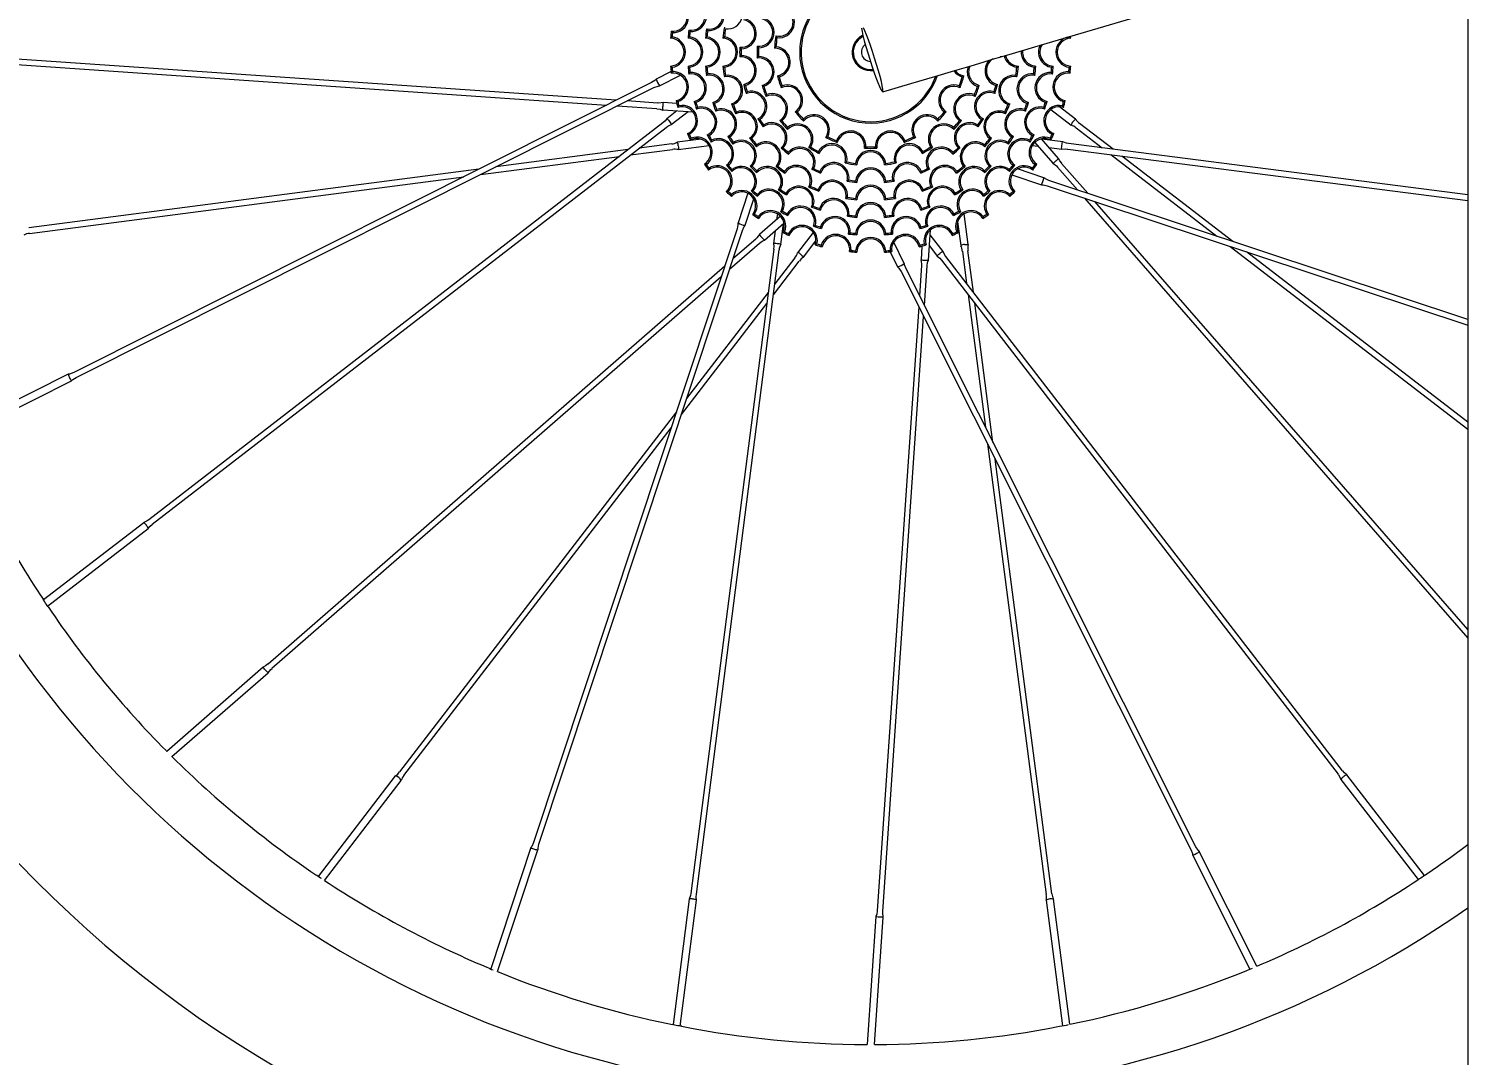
# Model space of a CAD drawing. Header units: inches. Extents: x -8 to 544, y 1 to 138.
# Drawn here: x 3.37 to 18.93, y 94.96 to 106.02 of the extents above; entities that cross this region are included whole.
import ezdxf

# ---------------------------------------------------------------- set-up
doc = ezdxf.new("R2010")
doc.units = ezdxf.units.IN
doc.layers.add('ZANO_R', color=7, linetype='Continuous', lineweight=0)
doc.layers.add('ZANO_W', color=1, linetype='Continuous', lineweight=0)
doc.styles.get("Standard").update_dxf_attribs({"font": 'arial.ttf'})
doc.dimstyles.new('amerykanie', dxfattribs={"dimtxt": 50, "dimasz": 50, "dimexe": 0.5, "dimexo": 0.5, "dimgap": 1, "dimtad": 1, "dimdec": 0, "dimzin": 0, "dimlunit": 5, "dimtxsty": 'Standard', "dimcen": 0.09, "dimclrd": 1, "dimclre": 1, "dimclrt": 1, "dimazin": 0, "dimtfac": 1, "dimtdec": 0, "dimtmove": 0, "dimatfit": 3, "dimfxl": 1, "dimtzin": 0, "dimarcsym": 1})

# ---------------------------------------------------------------- blocks, each defined once
blk = doc.blocks.new('*D412')
at = {"layer": 'ZANO_W', "color": 1, "lineweight": -2}
for p, q in [((19.024, 111.992), (-2.019, 111.992)), ((-1.519, 110.992), (-1.519, 94.154)), ((22.12, 93.154), (-2.019, 93.154))]:
    blk.add_line(p, q, dxfattribs=at)
at = {"layer": 'ZANO_W', "color": 1}
for points in [[(-1.353, 110.992), (-1.686, 110.992), (-1.519, 111.992)], [(-1.686, 94.154), (-1.353, 94.154), (-1.519, 93.154)]]:
    blk.add_solid(points, dxfattribs=at)
at = {"layer": 'ZANO_W', "color": 1, "insert": (-2.86, 102.573), "char_height": 1.625, "attachment_point": 5, "rotation": 90}
blk.add_mtext('18 13/16', dxfattribs=at)

msp = doc.modelspace()

# ---------------------------------------------------------------- linework, layer by layer
at = {"layer": 'ZANO_R'}
for p, q in [((18.87593, 109.76902), (18.87593, 93.31111)), ((10.67063, 106.01995), (10.68345, 106.00309)), ((10.28341, 105.91966), (10.29944, 105.93337)), ((10.29015, 105.99669), (10.30356, 105.9804)), ((10.47132, 105.91964), (10.48745, 105.93329)), ((10.47991, 106.00689), (10.49307, 105.99035)), ((10.65933, 105.91962), (10.67558, 105.93319)), ((10.84748, 105.91958), (10.86387, 105.93307)), ((11.41753, 105.94471), (11.42984, 105.92705)), ((14.57994, 105.93337), (14.59598, 105.91966)), ((9.69706, 105.25186), (3.18685, 105.69914)), ((11.0288, 105.82142), (11.04332, 105.80583)), ((11.0288, 105.71822), (11.04332, 105.73381)), ((11.21693, 105.83347), (11.2312, 105.81754)), ((11.21693, 105.70617), (11.2312, 105.7221)), ((11.40351, 105.81127), (11.41922, 105.82599)), ((13.85059, 105.71822), (13.83586, 105.71882)), ((3.18273, 105.63931), (9.59169, 105.19898)), ((10.28844, 105.55979), (10.12739, 105.47898)), ((10.28341, 105.61998), (10.29944, 105.60627)), ((10.29015, 105.54295), (10.30356, 105.55923)), ((10.47132, 105.62), (10.48745, 105.60635)), ((10.47991, 105.53275), (10.49307, 105.54929)), ((10.65933, 105.62002), (10.67558, 105.60644)), ((10.84748, 105.62005), (10.86387, 105.60657)), ((14.01552, 105.60657), (14.03191, 105.62005)), ((14.20381, 105.60644), (14.22006, 105.62002)), ((14.38632, 105.54929), (14.39948, 105.53275)), ((14.39194, 105.60635), (14.40807, 105.62)), ((14.57583, 105.55923), (14.58924, 105.54295)), ((14.57994, 105.60627), (14.59598, 105.61998)), ((10.07623, 105.44212), (3.85043, 102.31802)), ((3.87733, 102.26442), (10.10313, 105.38852)), ((10.16325, 105.40751), (10.39058, 105.52158)), ((10.67063, 105.51969), (10.68345, 105.53654)), ((10.86297, 105.50238), (10.87531, 105.51965)), ((11.07142, 105.42183), (11.08973, 105.41096)), ((11.2689, 105.41142), (11.28777, 105.40133)), ((11.43477, 105.51384), (11.4532, 105.50271)), ((11.47623, 105.38624), (11.4846, 105.40607)), ((13.39479, 105.40607), (13.40315, 105.38624)), ((13.42619, 105.50271), (13.44461, 105.51384)), ((13.59162, 105.40133), (13.61049, 105.41142)), ((13.78965, 105.41096), (13.80797, 105.42183)), ((14.00407, 105.51965), (14.01642, 105.50238)), ((14.19594, 105.53654), (14.20876, 105.51969)), ((10.14062, 105.22138), (9.81467, 105.24378)), ((10.34219, 105.24782), (10.36036, 105.2371)), ((10.53837, 105.23887), (10.55685, 105.22862)), ((11.10049, 105.32282), (11.11002, 105.34187)), ((11.31244, 105.2918), (11.32041, 105.31165)), ((13.55898, 105.31165), (13.56695, 105.2918)), ((13.76937, 105.34187), (13.7789, 105.32282)), ((14.32254, 105.22862), (14.34102, 105.23887)), ((14.51903, 105.2371), (14.5372, 105.24782)), ((9.70931, 105.1909), (10.13651, 105.16155)), ((10.198, 105.14731), (10.52514, 105.12483)), ((10.3501, 105.21701), (10.20348, 105.22708)), ((10.35192, 105.13673), (10.24253, 105.0523)), ((10.29139, 104.989), (10.4721, 105.12848)), ((10.3622, 105.17313), (10.37258, 105.1915)), ((10.56382, 105.15497), (10.5735, 105.17376)), ((10.7373, 105.22761), (10.75616, 105.21799)), ((10.77064, 105.13231), (10.77939, 105.15159)), ((10.94049, 105.21306), (10.95982, 105.20428)), ((10.98591, 105.10341), (10.99337, 105.12329)), ((11.62577, 105.12723), (11.64713, 105.12456)), ((13.23226, 105.12456), (13.25362, 105.12723)), ((13.88602, 105.12329), (13.89348, 105.10341)), ((13.91957, 105.20428), (13.9389, 105.21306)), ((14.09999, 105.15159), (14.10875, 105.13231)), ((14.12323, 105.21799), (14.14209, 105.22761)), ((14.30589, 105.17376), (14.31557, 105.15497)), ((14.3816, 105.15104), (14.6006, 104.98259)), ((14.64935, 105.04597), (14.47454, 105.18043)), ((14.50681, 105.1915), (14.51719, 105.17313)), ((10.19969, 105.0066), (4.65928, 100.73015)), ((4.69593, 100.68268), (10.23633, 104.95912)), ((11.22488, 105.05044), (11.24552, 105.04517)), ((11.28067, 104.96363), (11.28445, 104.98459)), ((11.46209, 105.0326), (11.48327, 105.02957)), ((11.54391, 104.93508), (11.54461, 104.95646)), ((11.71555, 105.02752), (11.71512, 105.04904)), ((13.16426, 105.04904), (13.16384, 105.02752)), ((13.33478, 104.95646), (13.33547, 104.93508)), ((13.39612, 105.02957), (13.4173, 105.0326)), ((13.59493, 104.98459), (13.59872, 104.96363)), ((13.63387, 105.04517), (13.65451, 105.05044)), ((14.65561, 104.9529), (14.93471, 104.73822)), ((15.05286, 104.72301), (14.69217, 105.00043)), ((10.29516, 104.78058), (9.946, 104.73503)), ((10.61276, 104.83211), (10.35505, 104.79848)), ((10.4647, 104.89152), (10.48445, 104.88412)), ((10.49738, 104.82144), (10.50441, 104.84133)), ((10.67848, 104.87814), (10.69861, 104.8717)), ((10.71981, 104.80082), (10.72564, 104.82113)), ((10.90063, 104.86238), (10.92116, 104.8572)), ((10.95435, 104.77689), (10.95859, 104.79764)), ((11.13567, 104.84401), (11.15662, 104.84053)), ((11.20793, 104.74985), (11.20998, 104.77098)), ((11.9575, 104.85173), (11.9781, 104.85798)), ((12.08007, 104.79716), (12.07093, 104.81665)), ((12.80846, 104.81665), (12.79932, 104.79716)), ((12.90129, 104.85798), (12.92189, 104.85173)), ((13.6694, 104.77098), (13.67146, 104.74985)), ((13.72277, 104.84053), (13.74371, 104.84401)), ((13.9208, 104.79764), (13.92504, 104.77689)), ((13.95822, 104.8572), (13.97876, 104.86238)), ((14.15375, 104.82113), (14.15958, 104.80082)), ((14.18077, 104.8717), (14.2009, 104.87814)), ((14.18206, 104.76458), (14.24416, 104.75659)), ((14.20829, 104.79774), (14.40471, 104.57235)), ((14.46499, 104.62488), (14.28113, 104.83588)), ((14.51089, 104.80286), (14.28449, 104.83201)), ((14.37498, 104.84133), (14.38201, 104.82144)), ((14.39493, 104.88412), (14.41469, 104.89152)), ((18.87593, 104.23077), (14.57095, 104.78505)), ((8.23554, 104.45137), (9.73359, 104.64683)), ((9.82788, 104.71961), (8.39841, 104.5331)), ((9.8517, 104.66224), (10.30291, 104.72112)), ((10.36539, 104.71919), (10.69844, 104.76264)), ((11.47676, 104.73733), (11.49805, 104.73809)), ((11.55475, 104.66975), (11.55247, 104.69093)), ((11.77319, 104.7427), (11.79412, 104.7471)), ((11.88343, 104.67905), (11.87677, 104.69938)), ((12.37261, 104.73498), (12.38888, 104.74906)), ((12.4905, 104.74906), (12.50678, 104.73498)), ((13.00261, 104.69938), (12.99596, 104.67905)), ((13.08526, 104.7471), (13.1062, 104.7427)), ((13.32692, 104.69093), (13.32464, 104.66975)), ((13.38134, 104.73809), (13.40263, 104.73733)), ((14.36363, 104.7412), (14.50068, 104.72356)), ((14.5633, 104.72557), (18.87593, 104.17031)), ((15.02913, 104.66559), (16.1718, 103.7867)), ((16.34477, 103.72932), (15.14727, 104.65038)), ((8.21771, 104.50952), (3.36521, 103.87637)), ((10.64722, 104.56191), (10.66796, 104.55806)), ((10.69157, 104.49857), (10.69504, 104.51938)), ((10.88628, 104.55168), (10.90728, 104.54929)), ((10.9419, 104.48391), (10.94366, 104.50496)), ((11.14114, 104.54266), (11.16231, 104.54218)), ((11.21254, 104.47127), (11.21205, 104.49244)), ((11.41972, 104.53805), (11.44086, 104.54011)), ((11.51388, 104.4658), (11.5104, 104.48674)), ((11.80665, 104.50786), (11.82687, 104.51459)), ((11.90052, 104.46499), (11.89237, 104.48467)), ((12.16468, 104.57668), (12.18285, 104.58798)), ((12.29005, 104.55457), (12.27684, 104.5714)), ((12.60255, 104.5714), (12.58934, 104.55457)), ((12.69654, 104.58798), (12.71471, 104.57668)), ((12.98702, 104.48467), (12.97886, 104.46499)), ((13.05252, 104.51459), (13.07273, 104.50786)), ((13.36898, 104.48674), (13.3655, 104.4658)), ((13.43853, 104.54011), (13.45966, 104.53805)), ((13.66733, 104.49244), (13.66685, 104.47127)), ((13.71707, 104.54218), (13.73824, 104.54266)), ((13.93573, 104.50496), (13.93749, 104.48391)), ((13.97211, 104.54929), (13.9931, 104.55168)), ((14.30557, 104.41632), (14.02118, 104.51067)), ((14.18435, 104.51938), (14.18782, 104.49857)), ((14.21143, 104.55806), (14.23217, 104.56191)), ((14.45319, 104.53193), (14.66783, 104.28562)), ((14.77972, 104.2485), (14.4984, 104.57133)), ((3.37297, 103.8169), (8.05483, 104.42779)), ((11.77328, 104.31603), (11.79316, 104.32349)), ((12.18783, 104.38063), (12.20533, 104.39278)), ((12.28997, 104.36594), (12.27661, 104.38253)), ((12.60278, 104.38253), (12.58941, 104.36594)), ((12.67406, 104.39278), (12.69156, 104.38063)), ((13.08623, 104.32349), (13.1061, 104.31603)), ((13.96086, 104.44643), (14.28039, 104.34043)), ((14.34263, 104.33031), (18.87593, 102.82646)), ((18.87593, 102.88964), (14.36151, 104.38724)), ((10.8842, 104.269), (10.9053, 104.26881)), ((10.93888, 104.21433), (10.93868, 104.23542)), ((11.1163, 104.24866), (11.0103, 103.92912)), ((11.0862, 103.90394), (11.18054, 104.18833)), ((11.15378, 104.27203), (11.17484, 104.27378)), ((11.22155, 104.21641), (11.21916, 104.23741)), ((11.44677, 104.28447), (11.46752, 104.28871)), ((11.53226, 104.23076), (11.52708, 104.25129)), ((11.88294, 104.27062), (11.87415, 104.28995)), ((12.17226, 104.19309), (12.18953, 104.20544)), ((12.28993, 104.1776), (12.27644, 104.194)), ((12.60294, 104.194), (12.58946, 104.1776)), ((12.68986, 104.20544), (12.70713, 104.19309)), ((13.00523, 104.28995), (12.99645, 104.27062)), ((13.35231, 104.25129), (13.34713, 104.23076)), ((13.41187, 104.28871), (13.43262, 104.28447)), ((13.66023, 104.23741), (13.65784, 104.21641)), ((13.70455, 104.27378), (13.72561, 104.27203)), ((13.94071, 104.23542), (13.94051, 104.21433)), ((13.97409, 104.26881), (13.99519, 104.269)), ((14.74528, 104.19674), (18.87593, 99.45663)), ((18.87593, 99.54791), (14.85718, 104.15962)), ((11.16845, 104.0217), (11.18925, 104.02516)), ((11.23179, 103.97734), (11.22793, 103.99808)), ((11.46762, 104.00122), (11.24222, 103.8048)), ((11.43445, 104.02745), (11.42646, 103.96535)), ((11.47069, 104.04994), (11.49101, 104.05577)), ((11.54801, 104.00861), (11.54157, 104.02874)), ((11.80218, 104.10077), (11.82147, 104.10952)), ((11.89748, 104.06742), (11.88786, 104.08629)), ((12.18956, 104.00076), (12.20642, 104.01358)), ((12.2899, 103.98945), (12.27632, 104.0057)), ((12.60307, 104.0057), (12.58949, 103.98945)), ((12.67297, 104.01358), (12.68982, 104.00076)), ((12.99152, 104.08629), (12.9819, 104.06742)), ((13.05792, 104.10952), (13.0772, 104.10077)), ((13.33781, 104.02874), (13.33138, 104.00861)), ((13.38838, 104.05577), (13.40869, 104.04994)), ((13.49032, 103.69552), (13.44687, 104.02856)), ((13.65146, 103.99808), (13.6476, 103.97734)), ((13.69013, 104.02516), (13.71094, 104.0217)), ((11.00019, 103.86688), (8.80696, 97.2555)), ((8.86388, 97.23662), (11.05711, 103.848)), ((11.29475, 103.74452), (11.50575, 103.92839)), ((11.41108, 103.84589), (11.39343, 103.70883)), ((11.47274, 103.69862), (11.50189, 103.92502)), ((11.49132, 103.8275), (11.51121, 103.83453)), ((11.82485, 103.89394), (11.84363, 103.90362)), ((11.90874, 103.86849), (11.8985, 103.88698)), ((12.98089, 103.88698), (12.97065, 103.86849)), ((13.03576, 103.90362), (13.05454, 103.89394)), ((13.0622, 103.52812), (13.08468, 103.85526)), ((13.36818, 103.83453), (13.38807, 103.8275)), ((13.37741, 103.94289), (13.41103, 103.68517)), ((10.91837, 103.42979), (11.2412, 103.71111)), ((11.2018, 103.75632), (10.95549, 103.54168)), ((11.5614, 103.79482), (11.554, 103.81458)), ((11.82091, 103.82791), (11.65247, 103.60891)), ((11.71585, 103.56016), (11.85031, 103.73497)), ((11.84301, 103.69233), (11.86137, 103.7027)), ((11.9177, 103.67231), (11.90698, 103.69048)), ((12.20262, 103.81003), (12.21916, 103.82319)), ((12.28987, 103.80144), (12.27622, 103.81757)), ((12.60316, 103.81757), (12.58951, 103.80144)), ((12.66023, 103.82319), (12.67676, 103.81003)), ((12.802, 103.49338), (12.68793, 103.7207)), ((12.97241, 103.69048), (12.96169, 103.67231)), ((12.9925, 103.68022), (12.98243, 103.5336)), ((13.01802, 103.7027), (13.03638, 103.69233)), ((13.07278, 103.68205), (13.15722, 103.57266)), ((13.22051, 103.62152), (13.08103, 103.80222)), ((13.32539, 103.81458), (13.31799, 103.79482)), ((16.31625, 103.67559), (18.87593, 101.70679)), ((11.39545, 103.64622), (10.5017, 96.70466)), ((10.56118, 96.697), (11.45493, 103.63856)), ((11.62277, 103.55391), (11.40809, 103.2748)), ((12.21282, 103.62028), (12.22911, 103.63368)), ((12.28986, 103.61354), (12.27614, 103.62957)), ((12.60324, 103.62957), (12.58953, 103.61354)), ((12.64972, 103.61856), (12.73053, 103.45752)), ((12.65028, 103.63368), (12.66656, 103.62028)), ((13.20291, 103.52981), (17.47936, 97.98941)), ((17.52684, 98.02605), (13.25039, 103.56646)), ((13.42893, 103.62528), (13.47449, 103.27612)), ((13.54727, 103.18183), (13.4884, 103.63304)), ((18.87593, 101.78245), (16.48922, 103.61821)), ((10.86661, 103.46423), (5.94692, 99.17709)), ((11.39288, 103.15666), (11.67031, 103.51734)), ((12.76739, 103.40636), (15.89149, 97.18056)), ((15.94509, 97.20745), (12.82099, 103.43325)), ((12.98813, 103.47074), (12.96574, 103.1448)), ((13.01861, 103.03943), (13.04796, 103.46663)), ((5.98632, 99.13188), (10.82949, 103.35234)), ((10.39919, 101.86474), (11.32026, 103.06224)), ((11.33547, 103.18038), (10.45657, 102.03771)), ((13.4899, 103.15801), (13.67641, 101.72854)), ((13.75815, 101.56566), (13.56268, 103.06371)), ((12.95766, 103.02719), (12.51037, 96.51697)), ((12.5702, 96.51286), (13.01053, 102.92182)), ((3.7903, 102.29903), (2.55905, 101.68119)), ((2.59134, 101.60793), (3.82617, 102.22756)), ((10.34547, 101.89326), (7.36193, 98.01431)), ((7.40947, 97.97775), (10.28809, 101.72029)), ((13.69999, 101.54784), (14.33315, 96.69533)), ((14.39261, 96.70309), (13.78172, 101.38496)), ((4.60422, 100.70028), (3.52484, 99.86714)), ((3.56893, 99.80016), (4.65308, 100.63698)), ((5.89337, 99.14368), (4.85214, 98.23633)), ((4.90895, 98.17977), (5.9459, 99.0834)), ((7.31639, 97.9715), (6.48384, 96.88907)), ((6.55139, 96.84575), (7.37978, 97.92275)), ((17.50923, 97.93435), (18.34237, 96.85497)), ((18.40936, 96.89904), (17.57254, 97.9832)), ((8.77787, 97.19956), (8.34413, 95.89207)), ((8.41876, 95.86308), (8.85376, 97.17438)), ((16.60158, 95.92147), (15.98195, 97.15629)), ((15.91048, 97.12043), (16.52832, 95.88917)), ((10.48388, 96.64459), (10.30976, 95.29225)), ((10.38837, 95.27659), (10.56319, 96.63438)), ((14.33122, 96.63285), (14.5079, 95.27878)), ((14.5863, 95.29589), (14.41051, 96.6432)), ((12.49613, 96.45548), (12.40146, 95.07762)), ((12.48163, 95.0778), (12.5759, 96.45))]:
    msp.add_line(p, q, dxfattribs=at)
at = {"layer": 'ZANO_R', "flags": 128}
for points in [[(12.56991, 105.34251), (12.87168, 105.43173), (13.13085, 105.50833), (13.3474, 105.57232), (13.52135, 105.6237), (13.65269, 105.66248), (13.75364, 105.69229), (13.85773, 105.72301), (13.96687, 105.75521), (14.34281, 105.86604), (14.76871, 105.99142), (15.31792, 106.15273), (15.87858, 106.31689), (16.45027, 106.48363), (17.49864, 106.78736), (18.56778, 107.09378), (18.87593, 107.18095)], [(12.341, 106.02712), (12.34692, 105.99301), (12.35705, 105.94763), (12.37098, 105.89271), (12.38818, 105.83037), (12.408, 105.76301), (12.42967, 105.69321), (12.45235, 105.62365), (12.47519, 105.55701), (12.49729, 105.49585), (12.51781, 105.44252), (12.53596, 105.39907), (12.55105, 105.36717), (12.56249, 105.34804), (12.56984, 105.34242), (12.57282, 105.35052), (12.57132, 105.37204), (12.5654, 105.40615), (12.55527, 105.45153), (12.54134, 105.50645), (12.52414, 105.56879), (12.50432, 105.63615), (12.48265, 105.70595)], [(12.48265, 105.70595), (12.45996, 105.77551), (12.43713, 105.84215), (12.41503, 105.90331), (12.39451, 105.95664), (12.37636, 106.00009), (12.36127, 106.032)], [(10.1264, 105.47986), (10.11245, 105.46554), (10.07599, 105.44248)], [(10.10318, 105.38824), (10.14781, 105.4046), (10.16308, 105.40634)], [(10.13633, 105.16011), (10.17148, 105.15599), (10.19742, 105.14618)], [(10.20333, 105.22716), (10.15786, 105.22095), (10.1408, 105.22287)], [(10.24145, 105.05263), (10.22081, 105.0255), (10.19884, 105.00764)], [(10.23719, 104.95805), (10.25301, 104.97067), (10.29131, 104.9884)], [(10.24237, 105.05212), (10.24253, 105.0523), (10.24604, 105.05116), (10.25273, 105.04537), (10.26158, 105.03582), (10.27126, 105.02396), (10.28028, 105.0116), (10.28727, 105.00061), (10.29118, 104.99268), (10.29139, 104.989), (10.29116, 104.98888)], [(14.62018, 105.01797), (14.62988, 105.02982), (14.63882, 105.0393), (14.64566, 105.04497), (14.64935, 105.04597), (14.64956, 105.04575)], [(14.50092, 104.72356), (14.50068, 104.72356), (14.49901, 104.72684), (14.49837, 104.73566), (14.49886, 104.74868), (14.50041, 104.7639), (14.50277, 104.77903), (14.50559, 104.79174), (14.50845, 104.80011), (14.51089, 104.80286), (14.51115, 104.80279)], [(14.57111, 104.78642), (14.55099, 104.78868), (14.51137, 104.80323)], [(10.36622, 104.75962), (10.36774, 104.74438), (10.36812, 104.73135), (10.36729, 104.72251), (10.36539, 104.71919), (10.36508, 104.7192)], [(14.49954, 104.57222), (14.4776, 104.59999), (14.4662, 104.62527)], [(14.50121, 104.72256), (14.53499, 104.72715), (14.56316, 104.72424)], [(14.40476, 104.57219), (14.4413, 104.54443), (14.45201, 104.53101)], [(14.28047, 104.3391), (14.30046, 104.33937), (14.34255, 104.32989)], [(14.36167, 104.38747), (14.31855, 104.40746), (14.30652, 104.41703)], [(11.00898, 103.92904), (11.00924, 103.90905), (10.99977, 103.86696)], [(11.05735, 103.84784), (11.07734, 103.89096), (11.08691, 103.90299)], [(11.24206, 103.80475), (11.21431, 103.76821), (11.20088, 103.75751)], [(11.2421, 103.70997), (11.26987, 103.73191), (11.29514, 103.74331)], [(11.39243, 103.7083), (11.39702, 103.67452), (11.39411, 103.64635)], [(11.39344, 103.70859), (11.39343, 103.70883), (11.39672, 103.7105), (11.40553, 103.71114), (11.41855, 103.71065), (11.43378, 103.7091), (11.4489, 103.70674), (11.46161, 103.70392), (11.46999, 103.70107), (11.47274, 103.69862), (11.47266, 103.69836)], [(11.4563, 103.63841), (11.45856, 103.65852), (11.4731, 103.69814)], [(13.4499, 103.69634), (13.46513, 103.69786), (13.47816, 103.69824), (13.48701, 103.69742), (13.49032, 103.69552), (13.49031, 103.69521)], [(11.68784, 103.58933), (11.69969, 103.57963), (11.70917, 103.57069), (11.71485, 103.56385), (11.71585, 103.56016), (11.71562, 103.55995)], [(12.98235, 103.53345), (12.98856, 103.48799), (12.98664, 103.47093)], [(13.0494, 103.46646), (13.05352, 103.50161), (13.06333, 103.52754)], [(13.15688, 103.57158), (13.18401, 103.55094), (13.20187, 103.52897)], [(13.15739, 103.57249), (13.15722, 103.57266), (13.15836, 103.57616), (13.16414, 103.58285), (13.17369, 103.59171), (13.18555, 103.60138), (13.19791, 103.61041), (13.2089, 103.6174), (13.21684, 103.6213), (13.22051, 103.62152), (13.22064, 103.62128)], [(13.25146, 103.56732), (13.23884, 103.58314), (13.22111, 103.62144)], [(12.72965, 103.45653), (12.74398, 103.44258), (12.76704, 103.40611)], [(12.82127, 103.43331), (12.80492, 103.47793), (12.80318, 103.49321)], [(3.85035, 102.31829), (3.80575, 102.30195), (3.79025, 102.30018)], [(3.82732, 102.22685), (3.84111, 102.24101), (3.87759, 102.26408)], [(4.65842, 100.73122), (4.6426, 100.7186), (4.60434, 100.70089)], [(4.65413, 100.6366), (4.6748, 100.66377), (4.69679, 100.68165)], [(3.57588, 99.79086), (3.57778, 99.78838), (3.57625, 99.79037), (3.57153, 99.79662), (3.56424, 99.80653), (3.55534, 99.81911), (3.54598, 99.83298), (3.53723, 99.84657), (3.52999, 99.85835), (3.52491, 99.8669), (3.52245, 99.87113), (3.52258, 99.87091)], [(5.94604, 99.17824), (5.91826, 99.15629), (5.89301, 99.1449)], [(5.94593, 99.08343), (5.9459, 99.0834), (5.94325, 99.08513), (5.93701, 99.09118), (5.92812, 99.10064), (5.91794, 99.11206), (5.90801, 99.12371), (5.89986, 99.13381), (5.89472, 99.14082), (5.89337, 99.14368), (5.89342, 99.14371)], [(5.94605, 99.08343), (5.97382, 99.11999), (5.98725, 99.1307)], [(4.91466, 98.17472), (4.91359, 98.17566), (4.90858, 98.1801)], [(17.47829, 97.98854), (17.49091, 97.97273), (17.50862, 97.93446)], [(17.57291, 97.98425), (17.54574, 98.00492), (17.52787, 98.02691)], [(8.80671, 97.25564), (8.78673, 97.21255), (8.77702, 97.20033)], [(8.85509, 97.1747), (8.85482, 97.19446), (8.8643, 97.23657)], [(15.89122, 97.18048), (15.90756, 97.13588), (15.90933, 97.12037)], [(15.98266, 97.15745), (15.9685, 97.17124), (15.94543, 97.20772)], [(6.5198, 96.8653), (6.51043, 96.87117), (6.49651, 96.88033), (6.48307, 96.8896), (6.47156, 96.89789), (6.46318, 96.90414), (6.45879, 96.90749), (6.45881, 96.90748)], [(18.42058, 96.90748), (18.4206, 96.90749), (18.41623, 96.90416), (18.40787, 96.89793), (18.39635, 96.88962), (18.38288, 96.88033), (18.36897, 96.87118), (18.35618, 96.86316), (18.34601, 96.85703), (18.33972, 96.85335), (18.33838, 96.85258)], [(10.50032, 96.7048), (10.49807, 96.68469), (10.48353, 96.64511)], [(10.5642, 96.63486), (10.5596, 96.66869), (10.56251, 96.69687)], [(12.50894, 96.51716), (12.50481, 96.482), (12.49501, 96.45609)], [(12.57598, 96.45013), (12.56977, 96.49561), (12.57169, 96.51268)], [(12.5759, 96.45), (12.57281, 96.44935), (12.56411, 96.44921), (12.55114, 96.44962), (12.53586, 96.45049), (12.52061, 96.45171), (12.5077, 96.45309), (12.49911, 96.45441), (12.49613, 96.45548), (12.49614, 96.45553)], [(10.40247, 95.27404), (10.4028, 95.274), (10.39897, 95.2745), (10.39002, 95.27577), (10.37696, 95.27782), (10.3613, 95.28059), (10.34486, 95.28387), (10.32949, 95.28729), (10.31685, 95.29036), (10.30834, 95.29255), (10.30491, 95.29347), (10.30517, 95.2934)]]:
    msp.add_lwpolyline(points, dxfattribs=at)
at = {"layer": 'ZANO_R'}
for centre, radius, start, end in [((12.43969, 105.76982), 12.67514, 40.060676, 264.472875), ((12.43969, 105.76982), 11.24471, 41.861895, 180), ((12.43969, 105.76982), 0.76464, 42.250689, 180), ((12.43969, 105.76982), 0.74965, 42.850143, 339.679234), ((10.69783, 106.16739), 0.16492, 264.998721, 69.286993), ((10.89494, 106.18373), 0.16492, 263.166225, 66.833775), ((10.31105, 106.14516), 0.14993, 261.987535, 78.012465), ((10.31105, 106.14516), 0.16492, 267.397024, 72.602976), ((10.50355, 106.15494), 0.14993, 260.926312, 76.573688), ((10.50355, 106.15494), 0.16492, 266.354603, 71.145397), ((10.69783, 106.16739), 0.14993, 259.547582, 74.738132), ((11.45344, 106.09027), 0.14993, 256.145479, 67.854521), ((11.45344, 106.09027), 0.16492, 261.774446, 62.225554), ((12.43969, 105.76982), 1.78666, 171.952306, 175.190551), ((12.43969, 105.76982), 1.59925, 170.373448, 174.626552), ((12.43969, 105.76982), 1.58425, 170.914564, 174.085436), ((11.04223, 105.97074), 0.14993, 264.861867, 78.774497), ((11.04223, 105.97074), 0.16492, 270.377512, 73.258851), ((11.23387, 105.98244), 0.14993, 263.5101, 76.4899), ((11.23387, 105.98244), 0.16492, 269.073389, 70.926611), ((12.43969, 105.76982), 2.16148, 173.975071, 176.024929), ((10.27821, 105.76982), 0.14993, 271.987535, 88.012465), ((12.43969, 105.76982), 2.14649, 174.369836, 175.630164), ((10.27821, 105.76982), 0.16492, 277.397024, 82.602976), ((12.43969, 105.76982), 1.97407, 173.102625, 175.647375), ((10.46562, 105.76982), 0.14993, 272.176312, 87.823688), ((12.43969, 105.76982), 1.95908, 173.536513, 175.213487), ((10.46562, 105.76982), 0.16492, 277.604603, 82.395397), ((10.65303, 105.76982), 0.14993, 272.404725, 87.595275), ((12.43969, 105.76982), 1.77167, 172.433917, 174.70894), ((10.65303, 105.76982), 0.16492, 277.855864, 82.144136), ((10.84045, 105.76982), 0.14993, 272.686724, 87.313276), ((10.84045, 105.76982), 0.16492, 278.166225, 81.833775), ((12.43969, 105.76982), 1.03701, 170.290959, 177.709041), ((12.43969, 105.76982), 1.02202, 171.150408, 176.849592), ((12.43969, 105.76982), 0.19991, 114.706792, 278.684692), ((12.43969, 105.76982), 0.18741, 115.460335, 277.983844), ((14.60118, 105.76982), 0.16492, 97.397024, 262.602976), ((14.60118, 105.76982), 0.14993, 91.987535, 268.012465), ((12.43969, 105.76982), 2.16148, 3.975071, 4.517615), ((12.43969, 105.76982), 11.24471, 180, 304.916299), ((12.43969, 105.76982), 1.41184, 177.905552, 182.094448), ((11.04223, 105.56889), 0.14993, 281.225503, 95.138133), ((12.43969, 105.76982), 1.39684, 178.522926, 181.477074), ((11.04223, 105.56889), 0.16492, 286.741149, 89.622488), ((12.43969, 105.76982), 1.22442, 177.0202, 182.9798), ((11.23387, 105.5572), 0.14993, 283.5101, 96.4899), ((12.43969, 105.76982), 1.20943, 177.738806, 182.261194), ((11.23387, 105.5572), 0.16492, 289.073389, 90.926611), ((11.40836, 105.66142), 0.14993, 280.145479, 91.854521), ((11.40836, 105.66142), 0.16492, 285.774446, 86.225554), ((12.43969, 105.76982), 0.76464, 180, 340.661903), ((12.43969, 105.76982), 0.09995, 125.118625, 268.540748), ((13.83716, 105.56889), 0.14993, 121.477667, 258.774497), ((14.03894, 105.76982), 0.16492, 194.239899, 261.833775), ((14.03894, 105.76982), 0.14993, 193.976971, 267.313276), ((14.22635, 105.76982), 0.16492, 175.093999, 262.144136), ((14.22635, 105.76982), 0.14993, 172.598167, 267.595275), ((14.41376, 105.76982), 0.16492, 152.782683, 262.395397), ((14.41376, 105.76982), 0.14993, 146.669241, 267.823688), ((12.43969, 105.76982), 2.16148, 183.975071, 186.024929), ((10.31105, 105.39448), 0.14993, 281.987535, 98.012465), ((12.43969, 105.76982), 2.14649, 184.369836, 185.630164), ((10.31105, 105.39448), 0.16492, 287.397024, 92.602976), ((12.43969, 105.76982), 1.97407, 184.352625, 186.897375), ((12.43969, 105.76982), 1.95908, 184.786513, 186.463487), ((10.50355, 105.3847), 0.16492, 288.854603, 93.645397), ((12.43969, 105.76982), 1.78666, 184.809449, 188.047694), ((12.43969, 105.76982), 1.77167, 185.29106, 187.566083), ((12.43969, 105.76982), 1.59925, 185.373448, 189.626552), ((12.43969, 105.76982), 1.58425, 185.914564, 189.085436), ((13.47102, 105.66142), 0.16492, 214.615563, 254.225554), ((13.47102, 105.66142), 0.14993, 216.488582, 259.854521), ((13.64552, 105.5572), 0.16492, 159.534596, 250.926611), ((13.64552, 105.5572), 0.14993, 154.819187, 256.4899), ((13.83716, 105.56889), 0.16492, 136.311285, 253.258851), ((12.43969, 105.76982), 1.58425, 350.914564, 354.085436), ((12.43969, 105.76982), 1.59925, 350.373448, 354.626552), ((12.43969, 105.76982), 1.77167, 352.433917, 354.70894), ((12.43969, 105.76982), 1.78666, 351.952306, 355.190551), ((14.37583, 105.3847), 0.16492, 86.354603, 251.145397), ((12.43969, 105.76982), 1.95908, 353.536513, 355.213487), ((12.43969, 105.76982), 1.97407, 353.102625, 355.647375), ((14.56834, 105.39448), 0.16492, 87.397024, 252.602976), ((14.56834, 105.39448), 0.14993, 81.987535, 258.012465), ((12.43969, 105.76982), 2.14649, 354.369836, 355.630164), ((12.43969, 105.76982), 2.16148, 353.975071, 356.024929), ((10.31017, 105.52596), 0.18872, 194.414944, 218.877321), ((10.50355, 105.3847), 0.14993, 283.426312, 99.073688), ((10.69783, 105.37225), 0.14993, 285.261868, 100.452418), ((10.69783, 105.37225), 0.16492, 290.713007, 95.001279), ((10.89494, 105.3559), 0.14993, 287.686724, 102.313276), ((10.89494, 105.3559), 0.16492, 293.166225, 96.833775), ((12.43969, 105.76982), 1.41184, 194.269188, 198.458084), ((12.43969, 105.76982), 1.39684, 194.886562, 197.840711), ((12.43969, 105.76982), 1.22442, 197.0202, 202.9798), ((12.43969, 105.76982), 1.20943, 197.738806, 202.261194), ((12.43969, 105.76982), 1.03701, 194.290959, 201.709041), ((12.43969, 105.76982), 1.02202, 195.150408, 200.849592), ((11.54161, 105.25131), 0.14993, 304.145479, 115.854521), ((11.54161, 105.25131), 0.16492, 309.774446, 110.225554), ((13.33777, 105.25131), 0.16492, 69.774446, 230.225554), ((13.33777, 105.25131), 0.14993, 64.145479, 235.854521), ((12.43969, 105.76982), 1.02202, 339.150408, 344.849592), ((12.43969, 105.76982), 1.03701, 338.290959, 345.709041), ((12.43969, 105.76982), 1.20943, 337.738806, 342.261194), ((12.43969, 105.76982), 1.22442, 337.0202, 342.9798), ((12.43969, 105.76982), 1.39684, 342.159289, 345.113438), ((12.43969, 105.76982), 1.41184, 341.541916, 345.730812), ((13.98445, 105.3559), 0.16492, 83.166225, 246.833775), ((13.98445, 105.3559), 0.14993, 77.686724, 252.313276), ((14.18156, 105.37225), 0.16492, 84.998721, 249.286993), ((14.18156, 105.37225), 0.14993, 79.547582, 254.738132), ((14.37583, 105.3847), 0.14993, 80.926312, 256.573688), ((12.43969, 105.76982), 2.16148, 193.975071, 196.024929), ((12.43969, 105.76982), 2.14649, 194.369836, 195.630164), ((12.43969, 105.76982), 1.97407, 195.602625, 198.147375), ((11.15544, 105.18332), 0.14993, 297.58914, 111.501769), ((11.15544, 105.18332), 0.16492, 303.104785, 105.986124), ((11.37931, 105.15761), 0.14993, 303.5101, 116.4899), ((11.37931, 105.15761), 0.16492, 309.073389, 110.926611), ((13.50008, 105.15761), 0.16492, 69.073389, 230.926611), ((13.50008, 105.15761), 0.14993, 63.5101, 236.4899), ((13.72394, 105.18332), 0.16492, 74.013876, 236.895215), ((13.72394, 105.18332), 0.14993, 68.498231, 242.41086), ((12.43969, 105.76982), 1.97407, 341.852625, 344.397375), ((12.43969, 105.76982), 2.14649, 344.369836, 345.630164), ((12.43969, 105.76982), 2.16148, 343.975071, 346.024929), ((10.37654, 105.16514), 0.17943, 172.888332, 185.702115), ((10.37772, 105.18503), 0.17924, 166.429578, 179.25691), ((10.40856, 105.03055), 0.14993, 291.987535, 108.012465), ((10.40856, 105.03055), 0.16492, 297.397024, 102.602976), ((12.43969, 105.76982), 1.95908, 196.036513, 197.713487), ((10.61589, 105.01437), 0.14993, 294.676312, 110.323688), ((10.61589, 105.01437), 0.16492, 300.104603, 104.895397), ((12.43969, 105.76982), 1.78666, 197.666592, 200.904836), ((12.43969, 105.76982), 1.77167, 198.148203, 200.423226), ((10.82997, 104.99462), 0.14993, 298.11901, 113.309561), ((10.82997, 104.99462), 0.16492, 303.57015, 107.858422), ((12.43969, 105.76982), 1.59925, 200.373448, 204.626552), ((12.43969, 105.76982), 1.58425, 200.914564, 204.085436), ((11.0547, 104.9702), 0.14993, 302.686724, 117.313276), ((11.0547, 104.9702), 0.16492, 308.166225, 111.833775), ((12.43969, 105.76982), 1.03701, 218.290959, 225.709041), ((12.43969, 105.76982), 1.02202, 219.150408, 224.849592), ((11.83015, 104.93086), 0.16492, 333.774446, 134.225554), ((11.83015, 104.93086), 0.14993, 328.145479, 139.854521), ((13.04923, 104.93086), 0.16492, 45.774446, 206.225554), ((13.04923, 104.93086), 0.14993, 40.145479, 211.854521), ((12.43969, 105.76982), 1.03701, 314.290959, 321.709041), ((12.43969, 105.76982), 1.02202, 315.150408, 320.849592), ((13.82468, 104.9702), 0.16492, 68.166225, 231.833775), ((13.82468, 104.9702), 0.14993, 62.686724, 237.313276), ((14.04942, 104.99462), 0.16492, 72.141578, 236.42985), ((12.43969, 105.76982), 1.58425, 335.914564, 339.085436), ((12.43969, 105.76982), 1.59925, 335.373448, 339.626552), ((14.04942, 104.99462), 0.14993, 66.690439, 241.88099), ((14.2635, 105.01437), 0.16492, 75.104603, 239.895397), ((12.43969, 105.76982), 1.77167, 339.576774, 341.851797), ((12.43969, 105.76982), 1.78666, 339.095164, 342.333408), ((14.2635, 105.01437), 0.14993, 69.676312, 245.323688), ((12.43969, 105.76982), 1.95908, 342.286513, 343.963487), ((14.47082, 105.03055), 0.16492, 77.397024, 242.602976), ((14.47082, 105.03055), 0.14993, 71.987535, 248.012465), ((12.43969, 105.76982), 1.41184, 210.632825, 214.821721), ((12.43969, 105.76982), 1.39684, 211.250199, 214.204347), ((11.3727, 104.84526), 0.14993, 313.952776, 127.865406), ((11.3727, 104.84526), 0.16492, 319.468421, 122.349761), ((12.43969, 105.76982), 1.22442, 217.0202, 222.9798), ((12.43969, 105.76982), 1.20943, 217.738806, 222.261194), ((11.65265, 104.83186), 0.14993, 323.5101, 136.4899), ((11.65265, 104.83186), 0.16492, 329.073389, 130.926611), ((12.22409, 104.75547), 0.16492, 357.774446, 158.225554), ((12.6553, 104.75547), 0.16492, 21.774446, 182.225554), ((13.22674, 104.83186), 0.16492, 49.073389, 210.926611), ((13.22674, 104.83186), 0.14993, 43.5101, 216.4899), ((12.43969, 105.76982), 1.20943, 317.738806, 322.261194), ((12.43969, 105.76982), 1.22442, 317.0202, 322.9798), ((13.50669, 104.84526), 0.16492, 57.650239, 220.531579), ((13.50669, 104.84526), 0.14993, 52.134594, 226.047224), ((12.43969, 105.76982), 1.39684, 325.795653, 328.749801), ((12.43969, 105.76982), 1.41184, 325.178279, 329.367175), ((14.65733, 104.97477), 0.05698, 130.692532, 172.256453), ((14.57427, 104.87187), 0.11349, 44.856915, 76.31551), ((14.75271, 105.10245), 0.1175, 208.82916, 239.349044), ((10.29536, 104.89546), 0.11356, 269.867031, 301.306103), ((10.3094, 104.76389), 0.05698, 355.693234, 37.258952), ((12.43969, 105.76982), 2.16148, 203.975071, 206.024929), ((12.43969, 105.76982), 2.14649, 204.369836, 205.630164), ((10.56779, 104.68908), 0.14993, 301.987535, 118.012465), ((10.56779, 104.68908), 0.16492, 307.397024, 112.602976), ((12.43969, 105.76982), 1.97407, 206.852625, 209.397375), ((12.43969, 105.76982), 1.95908, 207.286513, 208.963487), ((10.79831, 104.67308), 0.14993, 305.926312, 121.573688), ((10.79831, 104.67308), 0.16492, 311.354603, 116.145397), ((12.43969, 105.76982), 1.78666, 210.523735, 213.761979), ((12.43969, 105.76982), 1.77167, 211.005346, 213.280368), ((11.04283, 104.65586), 0.14993, 310.976153, 126.166704), ((11.04283, 104.65586), 0.16492, 316.427293, 120.715564), ((12.43969, 105.76982), 1.59925, 215.373448, 219.626552), ((12.43969, 105.76982), 1.58425, 215.914564, 219.085436), ((11.30885, 104.63898), 0.14993, 317.686724, 132.313276), ((11.30885, 104.63898), 0.16492, 323.166225, 126.833775), ((12.02092, 104.61924), 0.16492, 349.073389, 150.926611), ((12.02092, 104.61924), 0.14993, 343.5101, 156.4899), ((12.43969, 105.76982), 1.03701, 242.290959, 249.709041), ((12.43969, 105.76982), 1.02202, 243.150408, 248.849592), ((12.22409, 104.75547), 0.14993, 352.145479, 163.854521), ((12.6553, 104.75547), 0.14993, 16.145479, 187.854521), ((12.85847, 104.61924), 0.16492, 29.073389, 190.926611), ((12.85847, 104.61924), 0.14993, 23.5101, 196.4899), ((12.43969, 105.76982), 1.03701, 290.290959, 297.709041), ((12.43969, 105.76982), 1.02202, 291.150408, 296.849592), ((13.57053, 104.63898), 0.16492, 53.166225, 216.833775), ((13.57053, 104.63898), 0.14993, 47.686724, 222.313276), ((12.43969, 105.76982), 1.58425, 320.914564, 324.085436), ((12.43969, 105.76982), 1.59925, 320.373448, 324.626552), ((13.83656, 104.65586), 0.16492, 59.284436, 223.572707), ((13.83656, 104.65586), 0.14993, 53.833296, 229.023847), ((14.08107, 104.67308), 0.16492, 63.854603, 228.645397), ((12.43969, 105.76982), 1.77167, 326.719632, 328.994654), ((12.43969, 105.76982), 1.78666, 326.238021, 329.476265), ((14.08107, 104.67308), 0.14993, 58.426312, 234.073688), ((14.31159, 104.68908), 0.16492, 67.397024, 232.602976), ((12.43969, 105.76982), 1.95908, 331.036513, 332.713487), ((12.43969, 105.76982), 1.97407, 330.602625, 333.147375), ((14.31159, 104.68908), 0.14993, 61.987535, 238.012465), ((12.43969, 105.76982), 2.14649, 334.369836, 335.630164), ((12.43969, 105.76982), 2.16148, 333.975071, 336.024929), ((10.33224, 104.6061), 0.11757, 73.837793, 104.34036), ((12.43969, 105.76982), 1.41184, 226.996461, 231.185357), ((12.43969, 105.76982), 1.39684, 227.613835, 230.567983), ((11.6764, 104.58211), 0.16492, 335.832058, 138.713397), ((11.6764, 104.58211), 0.14993, 330.316412, 144.229042), ((12.43969, 105.76982), 1.22442, 237.0202, 242.9798), ((12.43969, 105.76982), 1.20943, 237.738806, 242.261194), ((12.43969, 104.5454), 0.16492, 9.073389, 170.926611), ((12.43969, 104.5454), 0.14993, 3.5101, 176.4899), ((12.43969, 105.76982), 1.03701, 266.290959, 273.709041), ((12.43969, 105.76982), 1.02202, 267.150408, 272.849592), ((12.43969, 105.76982), 1.22442, 297.0202, 302.9798), ((12.43969, 105.76982), 1.20943, 297.738806, 302.261194), ((13.20299, 104.58211), 0.16492, 41.286603, 204.167942), ((13.20299, 104.58211), 0.14993, 35.770958, 209.683588), ((12.43969, 105.76982), 1.41184, 308.814643, 313.003539), ((12.43969, 105.76982), 1.39684, 309.432017, 312.386165), ((14.32621, 104.73845), 0.17933, 307.886581, 320.707005), ((12.43969, 105.76982), 2.16148, 213.975071, 216.024929), ((12.43969, 105.76982), 2.14649, 214.369836, 215.630164), ((10.7839, 104.38044), 0.14993, 311.987535, 128.012465), ((10.7839, 104.38044), 0.16492, 317.397024, 122.602976), ((12.43969, 105.76982), 1.97407, 218.102625, 220.647375), ((12.43969, 105.76982), 1.95908, 218.536513, 220.213487), ((11.04381, 104.37394), 0.14993, 317.176312, 132.823688), ((11.04381, 104.37394), 0.16492, 322.604603, 127.395397), ((12.43969, 105.76982), 1.78666, 223.380878, 226.619122), ((12.43969, 105.76982), 1.77167, 223.862489, 226.137511), ((11.32573, 104.37295), 0.16492, 329.284436, 133.572707), ((11.32573, 104.37295), 0.14993, 323.833296, 139.023847), ((12.43969, 105.76982), 1.59925, 230.373448, 234.626552), ((12.43969, 105.76982), 1.58425, 230.914564, 234.085436), ((11.64007, 104.38483), 0.16492, 338.166225, 141.833775), ((11.64007, 104.38483), 0.14993, 332.686724, 147.313276), ((12.43969, 105.76982), 1.41184, 243.360098, 247.548993), ((12.43969, 105.76982), 1.39684, 243.977471, 246.93162), ((12.04193, 104.41517), 0.16492, 352.195694, 155.077033), ((12.04193, 104.41517), 0.14993, 346.680049, 160.592679), ((12.43969, 105.76982), 1.22442, 257.0202, 262.9798), ((12.43969, 105.76982), 1.20943, 257.738806, 262.261194), ((12.43969, 104.35798), 0.16492, 8.55933, 171.44067), ((12.43969, 104.35798), 0.14993, 3.043685, 176.956315), ((12.43969, 105.76982), 1.22442, 277.0202, 282.9798), ((12.43969, 105.76982), 1.20943, 277.738806, 282.261194), ((12.83745, 104.41517), 0.16492, 24.922967, 187.804306), ((12.83745, 104.41517), 0.14993, 19.407321, 193.319951), ((12.43969, 105.76982), 1.41184, 292.451007, 296.639902), ((12.43969, 105.76982), 1.39684, 293.06838, 296.022529), ((13.23932, 104.38483), 0.16492, 38.166225, 201.833775), ((13.23932, 104.38483), 0.14993, 32.686724, 207.313276), ((12.43969, 105.76982), 1.59925, 305.373448, 309.626552), ((12.43969, 105.76982), 1.58425, 305.914564, 309.085436), ((13.55366, 104.37295), 0.16492, 46.427293, 210.715564), ((13.55366, 104.37295), 0.14993, 40.976153, 216.166704), ((12.43969, 105.76982), 1.78666, 313.380878, 316.619122), ((12.43969, 105.76982), 1.77167, 313.862489, 316.137511), ((13.83557, 104.37394), 0.16492, 52.604603, 217.395397), ((13.83557, 104.37394), 0.14993, 47.176312, 222.823688), ((14.09549, 104.38044), 0.16492, 57.397024, 222.602976), ((12.43969, 105.76982), 1.95908, 319.786513, 321.463487), ((12.43969, 105.76982), 1.97407, 319.352625, 321.897375), ((14.09549, 104.38044), 0.14993, 51.987535, 228.012465), ((12.43969, 105.76982), 2.14649, 324.369836, 325.630164), ((12.43969, 105.76982), 2.16148, 323.975071, 326.024929), ((14.31113, 104.72544), 0.17943, 301.437532, 314.251507), ((11.66449, 104.16009), 0.16492, 342.141578, 146.42985), ((11.66449, 104.16009), 0.14993, 336.690439, 151.88099), ((12.43969, 105.76982), 1.59925, 245.373448, 249.626552), ((12.43969, 105.76982), 1.58425, 245.914564, 249.085436), ((12.02578, 104.22506), 0.16492, 353.166225, 156.833775), ((12.02578, 104.22506), 0.14993, 347.686724, 162.313276), ((12.43969, 105.76982), 1.41184, 259.723734, 263.91263), ((12.43969, 105.76982), 1.39684, 260.341108, 263.295256), ((12.43969, 104.17057), 0.16492, 8.166225, 171.833775), ((12.43969, 104.17057), 0.14993, 2.686724, 177.313276), ((12.43969, 105.76982), 1.41184, 276.08737, 280.276266), ((12.43969, 105.76982), 1.39684, 276.704744, 279.658892), ((12.85361, 104.22506), 0.16492, 23.166225, 186.833775), ((12.85361, 104.22506), 0.14993, 17.686724, 192.313276), ((12.43969, 105.76982), 1.59925, 290.373448, 294.626552), ((12.43969, 105.76982), 1.58425, 290.914564, 294.085436), ((13.2149, 104.16009), 0.16492, 33.57015, 197.858422), ((13.2149, 104.16009), 0.14993, 28.11901, 203.309561), ((14.08312, 104.44799), 0.22469, 331.397929, 351.897327), ((12.43969, 105.76982), 2.16148, 223.975071, 226.024929), ((12.43969, 105.76982), 2.14649, 224.369836, 225.630164), ((11.05032, 104.11403), 0.16492, 327.397024, 132.602976), ((11.05032, 104.11403), 0.14993, 321.987535, 138.012465), ((12.43969, 105.76982), 1.97407, 229.352625, 231.897375), ((12.43969, 105.76982), 1.95908, 229.786513, 231.463487), ((11.34296, 104.12844), 0.16492, 333.854603, 138.645397), ((11.34296, 104.12844), 0.14993, 328.426312, 144.073688), ((12.43969, 105.76982), 1.78666, 236.238021, 239.476265), ((12.43969, 105.76982), 1.77167, 236.719632, 238.994654), ((12.04212, 104.02796), 0.16492, 354.998721, 159.286993), ((12.04212, 104.02796), 0.14993, 349.547582, 164.738132), ((12.43969, 105.76982), 1.59925, 260.373448, 264.626552), ((12.43969, 105.76982), 1.58425, 260.914564, 264.085436), ((12.43969, 103.98316), 0.16492, 7.855864, 172.144136), ((12.43969, 105.76982), 1.59925, 275.373448, 279.626552), ((12.43969, 105.76982), 1.58425, 275.914564, 279.085436), ((12.83726, 104.02796), 0.16492, 20.713007, 185.001279), ((12.83726, 104.02796), 0.14993, 15.261868, 190.452418), ((12.43969, 105.76982), 1.78666, 300.523735, 303.761979), ((12.43969, 105.76982), 1.77167, 301.005346, 303.280368), ((13.53643, 104.12844), 0.16492, 41.354603, 206.145397), ((13.53643, 104.12844), 0.14993, 35.926312, 211.573688), ((12.43969, 105.76982), 1.97407, 308.102625, 310.647375), ((12.43969, 105.76982), 1.95908, 308.536513, 310.213487), ((13.82907, 104.11403), 0.16492, 47.397024, 212.602976), ((13.82907, 104.11403), 0.14993, 41.987535, 218.012465), ((12.43969, 105.76982), 2.16148, 313.975071, 316.024929), ((12.43969, 105.76982), 2.14649, 314.369836, 315.630164), ((12.43969, 105.76982), 2.16148, 233.975071, 236.024929), ((12.43969, 105.76982), 2.14649, 234.369836, 235.630164), ((11.35895, 103.89792), 0.16492, 337.397024, 142.602976), ((11.35895, 103.89792), 0.14993, 331.987535, 148.012465), ((12.43969, 105.76982), 1.97407, 240.602625, 243.147375), ((12.43969, 105.76982), 1.95908, 241.036513, 242.713487), ((11.68425, 103.94602), 0.16492, 345.104603, 149.895397), ((11.68425, 103.94602), 0.14993, 339.676312, 155.323688), ((12.43969, 105.76982), 1.78666, 249.095164, 252.333408), ((12.43969, 105.76982), 1.77167, 249.576774, 251.851797), ((12.05457, 103.83368), 0.16492, 356.354603, 161.145397), ((12.43969, 105.76982), 1.78666, 261.952306, 265.190551), ((12.43969, 105.76982), 1.77167, 262.433917, 264.70894), ((12.43969, 103.98316), 0.14993, 2.404725, 177.595275), ((12.43969, 105.76982), 1.78666, 274.809449, 278.047694), ((12.43969, 105.76982), 1.77167, 275.29106, 277.566083), ((12.82482, 103.83368), 0.16492, 18.854603, 183.645397), ((12.43969, 105.76982), 1.78666, 287.666592, 290.904836), ((12.43969, 105.76982), 1.77167, 288.148203, 290.423226), ((13.19514, 103.94602), 0.16492, 30.104603, 194.895397), ((13.19514, 103.94602), 0.14993, 24.676312, 200.323688), ((12.43969, 105.76982), 1.97407, 296.852625, 299.397375), ((12.43969, 105.76982), 1.95908, 297.286513, 298.963487), ((13.52043, 103.89792), 0.16492, 37.397024, 202.602976), ((13.52043, 103.89792), 0.14993, 31.987535, 208.012465), ((12.43969, 105.76982), 2.16148, 303.975071, 306.024929), ((12.43969, 105.76982), 2.14649, 304.369836, 305.630164), ((11.10633, 104.0916), 0.18873, 239.416956, 263.877505), ((12.43969, 105.76982), 2.14649, 244.369836, 245.630164), ((11.70042, 103.73869), 0.16492, 347.397024, 152.602976), ((11.70042, 103.73869), 0.14993, 341.987535, 158.012465), ((12.43969, 105.76982), 1.97407, 251.852625, 254.397375), ((12.43969, 105.76982), 1.95908, 252.286513, 253.963487), ((12.05457, 103.83368), 0.14993, 350.926312, 166.573688), ((12.43969, 103.79575), 0.16492, 7.604603, 172.395397), ((12.43969, 103.79575), 0.14993, 2.176312, 177.823688), ((12.82482, 103.83368), 0.14993, 13.426312, 189.073688), ((12.43969, 105.76982), 1.97407, 285.602625, 288.147375), ((12.43969, 105.76982), 1.95908, 286.036513, 287.713487), ((13.17896, 103.73869), 0.16492, 27.397024, 192.602976), ((13.17896, 103.73869), 0.14993, 21.987535, 198.012465), ((12.43969, 105.76982), 2.14649, 294.369836, 295.630164), ((3.37278, 103.70199), 0.11359, 89.860772, 121.426172), ((11.39514, 103.89826), 0.17922, 211.431605, 224.260599), ((11.40829, 103.88325), 0.17927, 217.880406, 230.705482), ((12.43969, 105.76982), 2.16148, 243.975071, 246.024929), ((12.43969, 105.76982), 2.16148, 253.975071, 256.024929), ((12.43969, 105.76982), 2.14649, 254.369836, 255.630164), ((12.06436, 103.64117), 0.16492, 357.397024, 162.602976), ((12.06436, 103.64117), 0.14993, 351.987535, 168.012465), ((12.43969, 105.76982), 1.97407, 263.102625, 265.647375), ((12.43969, 105.76982), 1.95908, 263.536513, 265.213487), ((12.43969, 103.60834), 0.16492, 7.397024, 172.602976), ((12.43969, 103.60834), 0.14993, 1.987535, 178.012465), ((12.43969, 105.76982), 1.97407, 274.352625, 276.897375), ((12.43969, 105.76982), 1.95908, 274.786513, 276.463487), ((12.81503, 103.64117), 0.16492, 17.397024, 182.602976), ((12.81503, 103.64117), 0.14993, 11.987535, 188.012465), ((12.43969, 105.76982), 2.16148, 283.975071, 286.024929), ((12.43969, 105.76982), 2.14649, 284.369836, 285.630164), ((12.43969, 105.76982), 2.16148, 293.975071, 296.024929), ((13.3141, 103.6255), 0.11352, 359.85983, 31.312486), ((13.4456, 103.63958), 0.05693, 85.673518, 127.275671), ((13.60337, 103.66237), 0.11753, 163.833776, 194.345403), ((11.54172, 103.63526), 0.11352, 314.861092, 346.312687), ((11.64466, 103.55221), 0.05694, 40.679412, 82.268018), ((11.77231, 103.45681), 0.11749, 118.827819, 149.349909), ((12.43969, 105.76982), 2.16148, 263.975071, 266.024929), ((12.43969, 105.76982), 2.14649, 264.369836, 265.630164), ((12.43969, 105.76982), 2.16148, 273.975071, 276.024929), ((12.43969, 105.76982), 2.14649, 274.369836, 275.630164), ((13.02449, 103.70794), 0.17934, 256.434546, 269.255272), ((13.04438, 103.70658), 0.17935, 262.884768, 275.704179), ((12.66708, 103.67311), 0.22473, 286.399951, 306.895413), ((3.87865, 102.31373), 0.08947, 189.441222, 215.324398), ((3.91302, 102.30286), 0.11488, 200.834719, 220.925833), ((12.43969, 105.76982), 10.69164, 202.908804, 213.485837), ((4.56542, 100.6322), 0.07835, 30.474531, 60.31619), ((4.5774, 100.61668), 0.07836, 15.015631, 44.854008), ((12.43969, 105.76982), 10.69164, 214.01723, 224.735851), ((5.08285, 98.44898), 0.31379, 220.647756, 222.843893), ((12.43969, 105.76982), 10.69164, 225.265494, 235.985851), ((7.29523, 97.87841), 0.09546, 27.674408, 77.194531), ((7.26009, 98.07467), 0.11726, 298.915969, 329.373191), ((7.49065, 97.89634), 0.11365, 134.869829, 166.41733), ((17.57731, 97.89553), 0.07836, 120.473591, 150.31129), ((17.59283, 97.90753), 0.07835, 105.011684, 134.854117), ((8.82994, 97.27239), 0.08944, 234.43199, 260.322604), ((8.86198, 97.28924), 0.11509, 245.85498, 265.911517), ((15.8958, 97.20874), 0.08943, 279.431411, 305.325393), ((15.90661, 97.24321), 0.11496, 290.844113, 310.922389), ((12.43969, 105.76982), 10.69164, 304.014136, 307.012399), ((12.43969, 105.76982), 10.69164, 236.582267, 247.235035), ((12.43969, 105.76982), 10.69164, 292.908804, 303.484314), ((14.2184, 96.66599), 0.11731, 343.923042, 14.366519), ((14.50765, 96.70294), 0.11372, 179.879766, 211.408161), ((10.50458, 96.56903), 0.07835, 75.471048, 105.313334), ((10.52404, 96.56654), 0.07833, 60.009229, 89.858125), ((14.38208, 96.55208), 0.09546, 72.672076, 122.195413), ((8.62735, 96.5674), 0.73234, 243.66807, 249.548242), ((16.19052, 96.71996), 0.89668, 289.21686, 294.014958), ((12.43969, 105.76982), 10.69164, 247.908804, 258.483924), ((12.43969, 105.76982), 10.69164, 281.582267, 292.236146), ((12.43969, 105.76982), 10.69164, 259.015647, 269.735413), ((12.43969, 105.76982), 10.69164, 270.26433, 280.983744), ((14.38056, 96.01243), 0.74465, 277.424684, 285.051223), ((12.42565, 95.59848), 0.52142, 266.117842, 267.34101), ((12.45451, 95.58415), 0.50708, 273.065679, 273.90393)]:
    msp.add_arc(centre, radius, start, end, dxfattribs=at)

# ---------------------------------------------------------------- dimensions: what is measured, and where the dimension line sits
at = {"layer": 'ZANO_W'}
dim = msp.add_linear_dim(base=(-1.519485, 93.153707), p1=(19.523947, 111.992262), p2=(22.62023, 93.153707), angle=90, dimstyle='amerykanie', override={"dimtxt": 1.625, "dimasz": 1, "dimgap": 0.5, "dimdec": 4, "dimaunit": 1, "dimadec": 1, "dimtdec": 4, "dimtmove": 1, "dimfrac": 2}, dxfattribs=at)
dim.commit()
dim.dimension.update_dxf_attribs({"geometry": '*D412', "text_midpoint": (-2.86025, 102.572985)})

doc.saveas('drawing.dxf')
